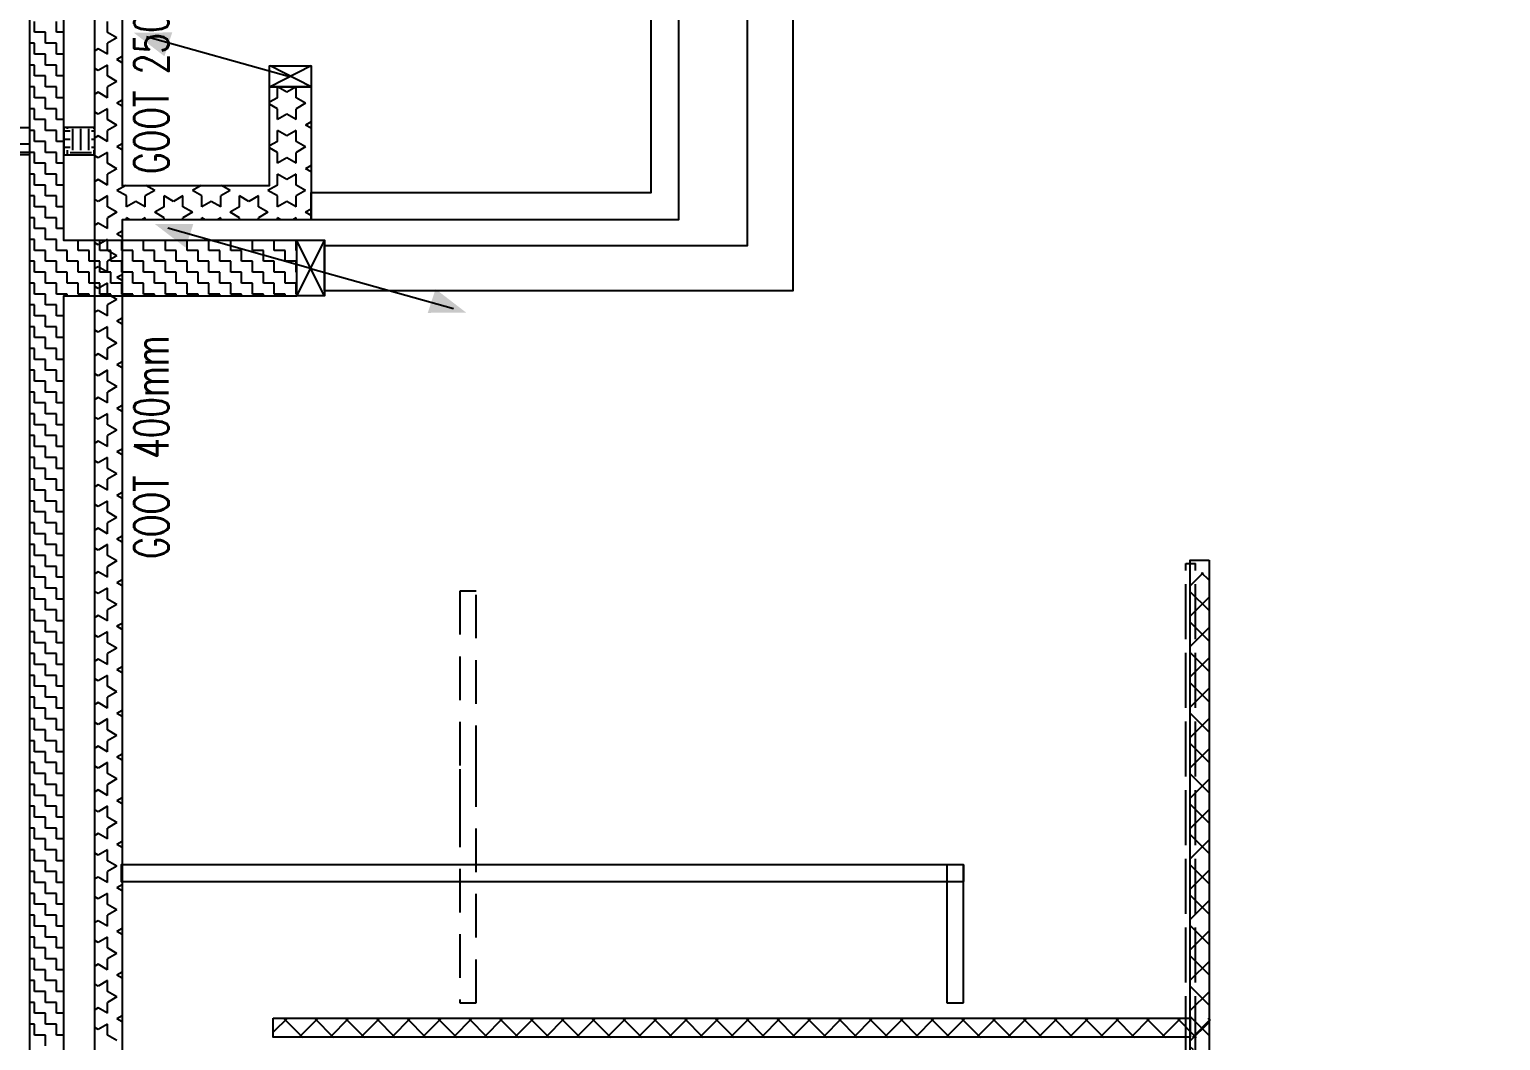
# Model space of a CAD drawing. Header units: millimetres. Extents: x -3262 to 109994, y 0 to 217318.
# Drawn here: x 57208 to 67929, y 51528 to 58892 of the extents above; entities that cross this region are included whole.
import ezdxf

# ---------------------------------------------------------------- set-up
doc = ezdxf.new("R2010")
doc.units = ezdxf.units.MM
doc.header["$LTSCALE"] = 100
doc.linetypes.add('E_GOOT3', pattern=[5, 4, -1])
doc.linetypes.add('HIDDEN2', pattern=[4.7625, 3.175, -1.5875])
for name, color, linetype in [('ByLayer', 2, 'Continuous'), ('EL6131--_ENERGIEBEDR (1996)', 2, 'Continuous'), ('EL6131--_GEBOUWINST (1996)', 2, 'Continuous'), ('EL6131--_KG_D', 3, 'Continuous'), ('EL6131--_WG', 3, 'Continuous')]:
    doc.layers.add(name, color=color, linetype=linetype)
doc.styles.add('ROMANS', font='ROMANS', dxfattribs={"width": 0.7})

# ---------------------------------------------------------------- blocks, each defined once
blk = doc.blocks.new('NV-1')
at = {"layer": 'ByLayer'}
for p, q in [((0, 4), (7.91, 0)), ((0, 0), (7.91, 4))]:
    blk.add_line(p, q, dxfattribs=at)
blk.add_lwpolyline([(0, 0), (8, 0), (8, 4), (0, 4)], close=True, dxfattribs=at)
blk = doc.blocks.new('PIJL-UIT')
at = {"layer": 'ByLayer', "color": 2}
blk.add_line((0, 0), (2.92, 10.41), dxfattribs=at)
blk.add_solid([(3.23, 11.35), (1.51, 9.11), (3.24, 8.54)], dxfattribs=at)
blk = doc.blocks.new('*X70')
at = {"color": 0}
for p, q in [((27025, 8905), (27049, 8930)), ((27228, 8790), (27088, 8930)), ((27130, 8790), (27270, 8930)), ((27449, 8790), (27309, 8930)), ((27351, 8790), (27491, 8930)), ((27670, 8790), (27530, 8930)), ((27572, 8790), (27712, 8930)), ((27891, 8790), (27751, 8930)), ((27793, 8790), (27933, 8930)), ((28112, 8790), (27972, 8930)), ((28014, 8790), (28154, 8930)), ((28333, 8790), (28193, 8930)), ((28235, 8790), (28375, 8930)), ((28554, 8790), (28414, 8930)), ((28456, 8790), (28596, 8930)), ((28775, 8790), (28635, 8930)), ((28677, 8790), (28817, 8930)), ((28996, 8790), (28856, 8930)), ((28898, 8790), (29038, 8930)), ((29217, 8790), (29077, 8930)), ((29119, 8790), (29259, 8930)), ((29438, 8790), (29298, 8930)), ((29340, 8790), (29480, 8930)), ((29659, 8790), (29519, 8930)), ((29561, 8790), (29701, 8930)), ((29880, 8790), (29740, 8930)), ((29782, 8790), (29922, 8930)), ((30101, 8790), (29961, 8930)), ((30003, 8790), (30143, 8930)), ((30322, 8790), (30182, 8930)), ((30224, 8790), (30364, 8930)), ((30500, 8833), (30403, 8930)), ((30445, 8790), (30500, 8845))]:
    blk.add_line(p, q, dxfattribs=at)
blk = doc.blocks.new('*X74')
at = {"color": 0}
for p, q in [((33715, 18906), (33750, 18906)), ((33730, 18730), (33730, 18887)), ((33770, 18887), (33770, 18926)), ((33828, 18887), (33828, 18926)), ((33887, 18887), (33887, 18926)), ((33906, 18906), (33915, 18906)), ((33750, 18867), (33906, 18867)), ((33750, 18809), (33906, 18809)), ((33715, 18711), (33750, 18711)), ((33750, 18750), (33906, 18750)), ((33770, 18700), (33770, 18730)), ((33828, 18700), (33828, 18730)), ((33887, 18700), (33887, 18730)), ((33906, 18711), (33915, 18711))]:
    blk.add_line(p, q, dxfattribs=at)
blk = doc.blocks.new('*X84')
at = {"color": 0}
for p, q in [((49164, 15712), (49293, 15842)), ((49405, 15702), (49265, 15842)), ((49378, 15702), (49518, 15842)), ((49630, 15702), (49490, 15842)), ((49602, 15702), (49742, 15842)), ((49854, 15702), (49714, 15842)), ((49827, 15702), (49967, 15842)), ((50079, 15702), (49939, 15842)), ((50051, 15702), (50191, 15842)), ((50303, 15702), (50163, 15842)), ((50276, 15702), (50416, 15842)), ((50528, 15702), (50388, 15842)), ((50500, 15702), (50640, 15842)), ((50752, 15702), (50612, 15842)), ((50725, 15702), (50865, 15842)), ((50977, 15702), (50837, 15842)), ((50949, 15702), (51089, 15842)), ((51201, 15702), (51061, 15842)), ((51174, 15702), (51314, 15842)), ((51426, 15702), (51286, 15842)), ((51398, 15702), (51538, 15842)), ((51650, 15702), (51510, 15842)), ((51623, 15702), (51763, 15842)), ((51875, 15702), (51735, 15842)), ((51847, 15702), (51987, 15842)), ((52099, 15702), (51959, 15842)), ((52072, 15702), (52212, 15842)), ((52324, 15702), (52184, 15842)), ((52296, 15702), (52436, 15842)), ((52548, 15702), (52408, 15842)), ((52521, 15702), (52661, 15842)), ((52773, 15702), (52633, 15842)), ((52745, 15702), (52885, 15842)), ((52997, 15702), (52857, 15842)), ((52970, 15702), (53110, 15842)), ((53222, 15702), (53082, 15842)), ((53194, 15702), (53334, 15842)), ((53446, 15702), (53306, 15842)), ((53419, 15702), (53559, 15842)), ((53671, 15702), (53531, 15842)), ((53643, 15702), (53783, 15842)), ((53895, 15702), (53755, 15842)), ((53868, 15702), (54008, 15842)), ((54120, 15702), (53980, 15842)), ((54092, 15702), (54232, 15842)), ((54344, 15702), (54204, 15842)), ((54317, 15702), (54457, 15842)), ((54569, 15702), (54429, 15842)), ((54541, 15702), (54681, 15842)), ((54793, 15702), (54653, 15842)), ((54766, 15702), (54906, 15842)), ((55018, 15702), (54878, 15842)), ((54990, 15702), (55130, 15842)), ((55242, 15702), (55102, 15842)), ((55215, 15702), (55355, 15842)), ((55467, 15702), (55327, 15842)), ((55439, 15702), (55579, 15842)), ((55691, 15702), (55551, 15842)), ((55664, 15702), (55804, 15842)), ((55916, 15702), (55776, 15842)), ((55888, 15702), (55989, 15802)), ((49181, 15702), (49164, 15719))]:
    blk.add_line(p, q, dxfattribs=at)
blk = doc.blocks.new('*X95')
at = {"color": 0}
for p, q in [((33734, 17342), (33734, 17443)), ((33794, 17342), (33794, 17443))]:
    blk.add_line(p, q, dxfattribs=at)
blk = doc.blocks.new('*X108')
at = {"color": 0}
for p, q in [((27345, 16841), (27359, 16866)), ((27384, 16773), (27345, 16841)), ((27464, 16773), (27503, 16841)), ((27503, 16841), (27489, 16866)), ((27662, 16841), (27677, 16866)), ((27702, 16773), (27662, 16841)), ((27781, 16773), (27821, 16841)), ((27821, 16841), (27807, 16866)), ((27980, 16841), (27994, 16866)), ((28019, 16773), (27980, 16841)), ((28099, 16773), (28138, 16841)), ((28138, 16841), (28124, 16866)), ((28297, 16841), (28312, 16866)), ((28337, 16773), (28297, 16841)), ((28416, 16773), (28456, 16841)), ((28456, 16841), (28442, 16866)), ((28615, 16841), (28629, 16866)), ((28654, 16773), (28615, 16841)), ((28734, 16773), (28773, 16841)), ((28773, 16841), (28759, 16866)), ((28932, 16841), (28947, 16866)), ((28972, 16773), (28932, 16841)), ((29051, 16773), (29091, 16841)), ((29091, 16841), (29077, 16866)), ((29250, 16841), (29264, 16866)), ((29289, 16773), (29250, 16841)), ((29369, 16773), (29408, 16841)), ((29408, 16841), (29394, 16866)), ((29567, 16841), (29582, 16866)), ((29607, 16773), (29567, 16841)), ((29686, 16773), (29726, 16841)), ((29726, 16841), (29712, 16866)), ((29885, 16841), (29899, 16866)), ((29924, 16773), (29885, 16841)), ((30004, 16773), (30043, 16841)), ((30043, 16841), (30029, 16866)), ((30202, 16841), (30217, 16866)), ((30242, 16773), (30202, 16841)), ((30321, 16773), (30361, 16841)), ((30361, 16841), (30347, 16866)), ((30520, 16841), (30534, 16866)), ((30559, 16773), (30520, 16841)), ((30639, 16773), (30678, 16841)), ((30678, 16841), (30664, 16866)), ((30837, 16841), (30852, 16866)), ((30877, 16773), (30837, 16841)), ((30956, 16773), (30996, 16841)), ((30996, 16841), (30982, 16866)), ((31155, 16841), (31169, 16866)), ((31194, 16773), (31155, 16841)), ((31274, 16773), (31313, 16841)), ((31313, 16841), (31299, 16866)), ((31472, 16841), (31487, 16866)), ((31512, 16773), (31472, 16841)), ((31591, 16773), (31631, 16841)), ((31631, 16841), (31617, 16866)), ((31790, 16841), (31804, 16866)), ((31829, 16773), (31790, 16841)), ((31909, 16773), (31948, 16841)), ((31948, 16841), (31934, 16866)), ((32107, 16841), (32122, 16866)), ((32147, 16773), (32107, 16841)), ((32226, 16773), (32266, 16841)), ((32266, 16841), (32252, 16866)), ((32425, 16841), (32439, 16866)), ((32464, 16773), (32425, 16841)), ((32544, 16773), (32583, 16841)), ((32583, 16841), (32569, 16866)), ((32742, 16841), (32757, 16866)), ((32782, 16773), (32742, 16841)), ((32861, 16773), (32901, 16841)), ((32901, 16841), (32887, 16866)), ((33060, 16841), (33074, 16866)), ((33099, 16773), (33060, 16841)), ((33179, 16773), (33218, 16841)), ((33218, 16841), (33204, 16866)), ((33377, 16841), (33392, 16866)), ((33417, 16773), (33377, 16841)), ((33496, 16773), (33536, 16841)), ((33536, 16841), (33522, 16866)), ((33695, 16841), (33709, 16866)), ((33734, 16773), (33695, 16841)), ((33814, 16773), (33853, 16841)), ((33853, 16841), (33839, 16866)), ((34012, 16841), (34027, 16866)), ((34052, 16773), (34012, 16841)), ((34131, 16773), (34171, 16841)), ((34171, 16841), (34157, 16866)), ((34330, 16841), (34344, 16866)), ((34369, 16773), (34330, 16841)), ((34449, 16773), (34488, 16841)), ((34488, 16841), (34474, 16866)), ((27265, 16704), (27305, 16773)), ((27305, 16773), (27384, 16773)), ((27464, 16773), (27543, 16773)), ((27583, 16704), (27543, 16773)), ((27583, 16704), (27622, 16773)), ((27622, 16773), (27702, 16773)), ((27781, 16773), (27861, 16773)), ((27900, 16704), (27861, 16773)), ((27900, 16704), (27940, 16773)), ((27940, 16773), (28019, 16773)), ((28099, 16773), (28178, 16773)), ((28218, 16704), (28178, 16773)), ((28218, 16704), (28257, 16773)), ((28257, 16773), (28337, 16773)), ((28416, 16773), (28496, 16773)), ((28535, 16704), (28496, 16773)), ((28535, 16704), (28575, 16773)), ((28575, 16773), (28654, 16773)), ((28734, 16773), (28813, 16773)), ((28853, 16704), (28813, 16773)), ((28853, 16704), (28892, 16773)), ((28892, 16773), (28972, 16773)), ((29051, 16773), (29131, 16773)), ((29170, 16704), (29131, 16773)), ((29170, 16704), (29210, 16773)), ((29210, 16773), (29289, 16773)), ((29369, 16773), (29448, 16773)), ((29488, 16704), (29448, 16773)), ((29488, 16704), (29527, 16773)), ((29527, 16773), (29607, 16773)), ((29686, 16773), (29766, 16773)), ((29805, 16704), (29766, 16773)), ((29805, 16704), (29845, 16773)), ((29845, 16773), (29924, 16773)), ((30004, 16773), (30083, 16773)), ((30123, 16704), (30083, 16773)), ((30123, 16704), (30162, 16773)), ((30162, 16773), (30242, 16773)), ((30321, 16773), (30401, 16773)), ((30440, 16704), (30401, 16773)), ((30440, 16704), (30480, 16773)), ((30480, 16773), (30559, 16773)), ((30639, 16773), (30718, 16773)), ((30758, 16704), (30718, 16773)), ((30758, 16704), (30797, 16773)), ((30797, 16773), (30877, 16773)), ((30956, 16773), (31036, 16773)), ((31075, 16704), (31036, 16773)), ((31075, 16704), (31115, 16773)), ((31115, 16773), (31194, 16773)), ((31274, 16773), (31353, 16773)), ((31393, 16704), (31353, 16773)), ((31393, 16704), (31432, 16773)), ((31432, 16773), (31512, 16773)), ((31591, 16773), (31671, 16773)), ((31710, 16704), (31671, 16773)), ((31710, 16704), (31750, 16773)), ((31750, 16773), (31829, 16773)), ((31909, 16773), (31988, 16773)), ((32028, 16704), (31988, 16773)), ((32028, 16704), (32067, 16773)), ((32067, 16773), (32147, 16773)), ((32226, 16773), (32306, 16773)), ((32345, 16704), (32306, 16773)), ((32345, 16704), (32385, 16773)), ((32385, 16773), (32464, 16773)), ((32544, 16773), (32623, 16773)), ((32663, 16704), (32623, 16773)), ((32663, 16704), (32702, 16773)), ((32702, 16773), (32782, 16773)), ((32861, 16773), (32941, 16773)), ((32980, 16704), (32941, 16773)), ((32980, 16704), (33020, 16773)), ((33020, 16773), (33099, 16773)), ((33179, 16773), (33258, 16773)), ((33298, 16704), (33258, 16773)), ((33298, 16704), (33337, 16773)), ((33337, 16773), (33417, 16773)), ((33496, 16773), (33576, 16773)), ((33615, 16704), (33576, 16773)), ((33615, 16704), (33655, 16773)), ((33655, 16773), (33734, 16773)), ((33814, 16773), (33893, 16773)), ((33933, 16704), (33893, 16773)), ((33933, 16704), (33972, 16773)), ((33972, 16773), (34052, 16773)), ((34131, 16773), (34211, 16773)), ((34250, 16704), (34211, 16773)), ((34250, 16704), (34290, 16773)), ((34290, 16773), (34369, 16773)), ((34449, 16773), (34528, 16773)), ((34568, 16704), (34528, 16773)), ((34568, 16704), (34607, 16773)), ((34607, 16773), (34687, 16773)), ((27402, 16666), (27424, 16704)), ((27446, 16666), (27424, 16704)), ((27720, 16666), (27742, 16704)), ((27763, 16666), (27742, 16704)), ((28037, 16666), (28059, 16704)), ((28081, 16666), (28059, 16704)), ((28355, 16666), (28377, 16704)), ((28398, 16666), (28377, 16704)), ((28672, 16666), (28694, 16704)), ((28716, 16666), (28694, 16704)), ((28990, 16666), (29012, 16704)), ((29033, 16666), (29012, 16704)), ((29307, 16666), (29329, 16704)), ((29351, 16666), (29329, 16704)), ((29625, 16666), (29647, 16704)), ((29668, 16666), (29647, 16704)), ((29942, 16666), (29964, 16704)), ((29986, 16666), (29964, 16704)), ((30260, 16666), (30282, 16704)), ((30303, 16666), (30282, 16704)), ((30577, 16666), (30599, 16704)), ((30621, 16666), (30599, 16704)), ((30895, 16666), (30917, 16704)), ((30938, 16666), (30917, 16704)), ((31212, 16666), (31234, 16704)), ((31256, 16666), (31234, 16704)), ((31530, 16666), (31552, 16704)), ((31573, 16666), (31552, 16704)), ((31847, 16666), (31869, 16704)), ((31891, 16666), (31869, 16704)), ((32165, 16666), (32187, 16704)), ((32208, 16666), (32187, 16704)), ((32482, 16666), (32504, 16704)), ((32526, 16666), (32504, 16704)), ((32800, 16666), (32822, 16704)), ((32843, 16666), (32822, 16704)), ((33117, 16666), (33139, 16704)), ((33161, 16666), (33139, 16704)), ((33243, 16635), (33258, 16635)), ((33243, 16610), (33258, 16635)), ((33377, 16567), (33337, 16635)), ((33337, 16635), (33417, 16635)), ((33417, 16635), (33457, 16704)), ((33493, 16640), (33457, 16704)), ((33752, 16666), (33774, 16704)), ((33796, 16666), (33774, 16704)), ((34070, 16666), (34092, 16704)), ((34113, 16666), (34092, 16704)), ((34387, 16666), (34409, 16704)), ((34431, 16666), (34409, 16704)), ((33258, 16498), (33243, 16523)), ((33337, 16498), (33377, 16567)), ((33243, 16498), (33258, 16498)), ((33258, 16360), (33298, 16429)), ((33337, 16360), (33298, 16429)), ((33337, 16498), (33417, 16498)), ((33457, 16429), (33417, 16498)), ((33457, 16429), (33493, 16493)), ((33243, 16360), (33258, 16360)), ((33337, 16360), (33417, 16360)), ((33377, 16292), (33417, 16360)), ((33243, 16223), (33258, 16223)), ((33298, 16154), (33258, 16223)), ((33298, 16154), (33337, 16223)), ((33337, 16223), (33417, 16223)), ((33417, 16223), (33377, 16292)), ((33243, 16085), (33258, 16085)), ((33243, 16060), (33258, 16085)), ((33377, 16017), (33337, 16085)), ((33337, 16085), (33417, 16085)), ((33417, 16085), (33457, 16154)), ((33493, 16090), (33457, 16154)), ((33337, 15948), (33377, 16017)), ((33258, 15948), (33243, 15973)), ((33243, 15948), (33258, 15948)), ((33258, 15810), (33298, 15879)), ((33337, 15810), (33298, 15879)), ((33337, 15948), (33417, 15948)), ((33457, 15879), (33417, 15948)), ((33457, 15879), (33493, 15943)), ((33243, 15810), (33258, 15810)), ((33337, 15810), (33417, 15810)), ((33377, 15742), (33417, 15810)), ((33243, 15673), (33258, 15673)), ((33298, 15604), (33258, 15673)), ((33298, 15604), (33337, 15673)), ((33337, 15673), (33417, 15673)), ((33417, 15673), (33377, 15742)), ((33417, 15535), (33457, 15604)), ((33496, 15535), (33457, 15604)), ((33734, 15535), (33767, 15592)), ((33814, 15535), (33781, 15592)), ((34052, 15535), (34084, 15592)), ((34131, 15535), (34099, 15592)), ((33243, 15535), (33258, 15535)), ((33243, 15510), (33258, 15535)), ((33377, 15467), (33337, 15535)), ((33337, 15398), (33377, 15467)), ((33337, 15535), (33417, 15535)), ((33496, 15535), (33576, 15535)), ((33536, 15467), (33576, 15535)), ((33576, 15398), (33536, 15467)), ((33655, 15535), (33734, 15535)), ((33695, 15467), (33655, 15535)), ((33655, 15398), (33695, 15467)), ((33814, 15535), (33893, 15535)), ((33853, 15467), (33893, 15535)), ((33893, 15398), (33853, 15467)), ((33972, 15535), (34052, 15535)), ((34012, 15467), (33972, 15535)), ((33972, 15398), (34012, 15467)), ((34131, 15535), (34211, 15535)), ((34171, 15467), (34211, 15535)), ((34211, 15398), (34171, 15467)), ((33258, 15398), (33243, 15423)), ((33243, 15398), (33258, 15398)), ((33337, 15398), (33417, 15398)), ((33457, 15329), (33417, 15398)), ((33457, 15329), (33496, 15398)), ((33496, 15398), (33576, 15398)), ((33655, 15398), (33734, 15398)), ((33774, 15329), (33734, 15398)), ((33774, 15329), (33814, 15398)), ((33814, 15398), (33893, 15398)), ((33972, 15398), (34052, 15398)), ((34092, 15329), (34052, 15398)), ((34092, 15329), (34131, 15398)), ((34131, 15398), (34211, 15398)), ((33274, 15288), (33298, 15329)), ((33321, 15288), (33298, 15329)), ((33592, 15288), (33615, 15329)), ((33639, 15288), (33615, 15329)), ((33909, 15288), (33933, 15329)), ((33956, 15288), (33933, 15329))]:
    blk.add_line(p, q, dxfattribs=at)
blk = doc.blocks.new('*X109')
at = {"color": 0}
for p, q in [((27305, 17304), (27384, 17304)), ((27305, 17224), (27305, 17304)), ((27384, 17304), (27384, 17342)), ((27464, 17304), (27543, 17304)), ((27464, 17224), (27464, 17304)), ((27543, 17304), (27543, 17342)), ((27622, 17304), (27702, 17304)), ((27622, 17224), (27622, 17304)), ((27702, 17304), (27702, 17342)), ((27781, 17304), (27861, 17304)), ((27781, 17224), (27781, 17304)), ((27861, 17304), (27861, 17342)), ((27940, 17304), (28019, 17304)), ((27940, 17224), (27940, 17304)), ((28019, 17304), (28019, 17342)), ((28099, 17304), (28178, 17304)), ((28099, 17224), (28099, 17304)), ((28178, 17304), (28178, 17342)), ((28258, 17304), (28337, 17304)), ((28258, 17224), (28258, 17304)), ((28337, 17304), (28337, 17342)), ((28416, 17304), (28496, 17304)), ((28416, 17224), (28416, 17304)), ((28496, 17304), (28496, 17342)), ((28575, 17304), (28654, 17304)), ((28575, 17224), (28575, 17304)), ((28654, 17304), (28654, 17342)), ((28734, 17304), (28813, 17304)), ((28734, 17224), (28734, 17304)), ((28813, 17304), (28813, 17342)), ((28892, 17304), (28972, 17304)), ((28892, 17224), (28892, 17304)), ((28972, 17304), (28972, 17342)), ((29051, 17304), (29131, 17304)), ((29051, 17224), (29051, 17304)), ((29131, 17304), (29131, 17342)), ((29210, 17304), (29289, 17304)), ((29210, 17224), (29210, 17304)), ((29289, 17304), (29289, 17342)), ((29369, 17304), (29448, 17304)), ((29369, 17224), (29369, 17304)), ((29448, 17304), (29448, 17342)), ((29528, 17304), (29607, 17304)), ((29528, 17224), (29528, 17304)), ((29607, 17304), (29607, 17342)), ((29686, 17304), (29766, 17304)), ((29686, 17224), (29686, 17304)), ((29766, 17304), (29766, 17342)), ((29845, 17304), (29924, 17304)), ((29845, 17224), (29845, 17304)), ((29924, 17304), (29924, 17342)), ((30004, 17304), (30083, 17304)), ((30004, 17224), (30004, 17304)), ((30083, 17304), (30083, 17342)), ((30162, 17304), (30242, 17304)), ((30162, 17224), (30162, 17304)), ((30242, 17304), (30242, 17342)), ((30321, 17304), (30401, 17304)), ((30321, 17224), (30321, 17304)), ((30401, 17304), (30401, 17342)), ((30480, 17304), (30559, 17304)), ((30480, 17224), (30480, 17304)), ((30559, 17304), (30559, 17342)), ((30639, 17304), (30718, 17304)), ((30639, 17224), (30639, 17304)), ((30718, 17304), (30718, 17342)), ((30798, 17304), (30877, 17304)), ((30798, 17224), (30798, 17304)), ((30877, 17304), (30877, 17342)), ((30956, 17304), (31036, 17304)), ((30956, 17224), (30956, 17304)), ((31036, 17304), (31036, 17342)), ((31115, 17304), (31194, 17304)), ((31115, 17224), (31115, 17304)), ((31194, 17304), (31194, 17342)), ((31274, 17304), (31353, 17304)), ((31274, 17224), (31274, 17304)), ((31353, 17304), (31353, 17342)), ((31432, 17304), (31512, 17304)), ((31432, 17224), (31432, 17304)), ((31512, 17304), (31512, 17342)), ((31591, 17304), (31671, 17304)), ((31591, 17224), (31591, 17304)), ((31671, 17304), (31671, 17342)), ((31750, 17304), (31829, 17304)), ((31750, 17224), (31750, 17304)), ((31829, 17304), (31829, 17342)), ((31909, 17304), (31988, 17304)), ((31909, 17224), (31909, 17304)), ((31988, 17304), (31988, 17342)), ((32068, 17304), (32147, 17304)), ((32068, 17224), (32068, 17304)), ((32147, 17304), (32147, 17342)), ((32226, 17304), (32306, 17304)), ((32226, 17224), (32226, 17304)), ((32306, 17304), (32306, 17342)), ((32385, 17304), (32464, 17304)), ((32385, 17224), (32385, 17304)), ((32464, 17304), (32464, 17342)), ((32544, 17304), (32623, 17304)), ((32544, 17224), (32544, 17304)), ((32623, 17304), (32623, 17342)), ((32702, 17304), (32782, 17304)), ((32702, 17224), (32702, 17304)), ((32782, 17304), (32782, 17342)), ((32861, 17304), (32941, 17304)), ((32861, 17224), (32861, 17304)), ((32941, 17304), (32941, 17342)), ((33020, 17304), (33099, 17304)), ((33020, 17224), (33020, 17304)), ((33099, 17304), (33099, 17342)), ((33179, 17304), (33258, 17304)), ((33179, 17224), (33179, 17304)), ((33258, 17304), (33258, 17342)), ((33338, 17304), (33417, 17304)), ((33338, 17224), (33338, 17304)), ((33417, 17304), (33417, 17342)), ((33496, 17304), (33576, 17304)), ((33496, 17224), (33496, 17304)), ((33576, 17304), (33576, 17342)), ((33655, 17304), (33734, 17304)), ((33655, 17224), (33655, 17304)), ((33734, 17304), (33734, 17342)), ((33814, 17304), (33893, 17304)), ((33814, 17224), (33814, 17304)), ((33893, 17304), (33893, 17342)), ((33972, 17304), (34052, 17304)), ((33972, 17224), (33972, 17304)), ((34052, 17304), (34052, 17342)), ((34131, 17304), (34211, 17304)), ((34131, 17224), (34131, 17304)), ((34211, 17304), (34211, 17342)), ((34290, 17304), (34369, 17304)), ((34290, 17224), (34290, 17304)), ((34369, 17304), (34369, 17342)), ((34449, 17304), (34528, 17304)), ((34449, 17224), (34449, 17304)), ((34528, 17304), (34528, 17342)), ((34608, 17304), (34687, 17304)), ((34608, 17224), (34608, 17304)), ((27226, 17224), (27305, 17224)), ((27384, 17224), (27464, 17224)), ((27384, 17145), (27384, 17224)), ((27543, 17224), (27622, 17224)), ((27543, 17145), (27543, 17224)), ((27702, 17224), (27781, 17224)), ((27702, 17145), (27702, 17224)), ((27861, 17224), (27940, 17224)), ((27861, 17145), (27861, 17224)), ((28019, 17224), (28099, 17224)), ((28019, 17145), (28019, 17224)), ((28178, 17224), (28258, 17224)), ((28178, 17145), (28178, 17224)), ((28337, 17224), (28416, 17224)), ((28337, 17145), (28337, 17224)), ((28496, 17224), (28575, 17224)), ((28496, 17145), (28496, 17224)), ((28654, 17224), (28734, 17224)), ((28654, 17145), (28654, 17224)), ((28813, 17224), (28892, 17224)), ((28813, 17145), (28813, 17224)), ((28972, 17224), (29051, 17224)), ((28972, 17145), (28972, 17224)), ((29131, 17224), (29210, 17224)), ((29131, 17145), (29131, 17224)), ((29289, 17224), (29369, 17224)), ((29289, 17145), (29289, 17224)), ((29448, 17224), (29528, 17224)), ((29448, 17145), (29448, 17224)), ((29607, 17224), (29686, 17224)), ((29607, 17145), (29607, 17224)), ((29766, 17224), (29845, 17224)), ((29766, 17145), (29766, 17224)), ((29924, 17224), (30004, 17224)), ((29924, 17145), (29924, 17224)), ((30083, 17224), (30162, 17224)), ((30083, 17145), (30083, 17224)), ((30242, 17224), (30321, 17224)), ((30242, 17145), (30242, 17224)), ((30401, 17224), (30480, 17224)), ((30401, 17145), (30401, 17224)), ((30559, 17224), (30639, 17224)), ((30559, 17145), (30559, 17224)), ((30718, 17224), (30798, 17224)), ((30718, 17145), (30718, 17224)), ((30877, 17224), (30956, 17224)), ((30877, 17145), (30877, 17224)), ((31036, 17224), (31115, 17224)), ((31036, 17145), (31036, 17224)), ((31194, 17224), (31274, 17224)), ((31194, 17145), (31194, 17224)), ((31353, 17224), (31432, 17224)), ((31353, 17145), (31353, 17224)), ((31512, 17224), (31591, 17224)), ((31512, 17145), (31512, 17224)), ((31671, 17224), (31750, 17224)), ((31671, 17145), (31671, 17224)), ((31829, 17224), (31909, 17224)), ((31829, 17145), (31829, 17224)), ((31988, 17224), (32068, 17224)), ((31988, 17145), (31988, 17224)), ((32147, 17224), (32226, 17224)), ((32147, 17145), (32147, 17224)), ((32306, 17224), (32385, 17224)), ((32306, 17145), (32306, 17224)), ((32464, 17224), (32544, 17224)), ((32464, 17145), (32464, 17224)), ((32623, 17224), (32702, 17224)), ((32623, 17145), (32623, 17224)), ((32782, 17224), (32861, 17224)), ((32782, 17145), (32782, 17224)), ((32941, 17224), (33020, 17224)), ((32941, 17145), (32941, 17224)), ((33099, 17224), (33179, 17224)), ((33099, 17145), (33099, 17224)), ((33258, 17224), (33338, 17224)), ((33258, 17145), (33258, 17224)), ((33417, 17224), (33496, 17224)), ((33417, 17145), (33417, 17224)), ((33576, 17224), (33655, 17224)), ((33576, 17145), (33576, 17224)), ((33734, 17224), (33814, 17224)), ((33734, 17145), (33734, 17224)), ((33893, 17224), (33972, 17224)), ((33893, 17145), (33893, 17224)), ((34052, 17224), (34131, 17224)), ((34052, 17145), (34052, 17224)), ((34211, 17224), (34290, 17224)), ((34211, 17145), (34211, 17224)), ((34369, 17224), (34449, 17224)), ((34369, 17145), (34369, 17224)), ((34528, 17224), (34608, 17224)), ((34528, 17145), (34528, 17224)), ((27305, 17145), (27384, 17145)), ((27305, 17092), (27305, 17145)), ((27464, 17145), (27543, 17145)), ((27464, 17092), (27464, 17145)), ((27622, 17145), (27702, 17145)), ((27622, 17092), (27622, 17145)), ((27781, 17145), (27861, 17145)), ((27781, 17092), (27781, 17145)), ((27940, 17145), (28019, 17145)), ((27940, 17092), (27940, 17145)), ((28099, 17145), (28178, 17145)), ((28099, 17092), (28099, 17145)), ((28258, 17145), (28337, 17145)), ((28258, 17092), (28258, 17145)), ((28416, 17145), (28496, 17145)), ((28416, 17092), (28416, 17145)), ((28575, 17145), (28654, 17145)), ((28575, 17092), (28575, 17145)), ((28734, 17145), (28813, 17145)), ((28734, 17092), (28734, 17145)), ((28892, 17145), (28972, 17145)), ((28892, 17092), (28892, 17145)), ((29051, 17145), (29131, 17145)), ((29051, 17092), (29051, 17145)), ((29210, 17145), (29289, 17145)), ((29210, 17092), (29210, 17145)), ((29369, 17145), (29448, 17145)), ((29369, 17092), (29369, 17145)), ((29528, 17145), (29607, 17145)), ((29528, 17092), (29528, 17145)), ((29686, 17145), (29766, 17145)), ((29686, 17092), (29686, 17145)), ((29845, 17145), (29924, 17145)), ((29845, 17092), (29845, 17145)), ((30004, 17145), (30083, 17145)), ((30004, 17092), (30004, 17145)), ((30162, 17145), (30242, 17145)), ((30162, 17092), (30162, 17145)), ((30321, 17145), (30401, 17145)), ((30321, 17092), (30321, 17145)), ((30480, 17145), (30559, 17145)), ((30480, 17092), (30480, 17145)), ((30639, 17145), (30718, 17145)), ((30639, 17092), (30639, 17145)), ((30798, 17145), (30877, 17145)), ((30798, 17092), (30798, 17145)), ((30956, 17145), (31036, 17145)), ((30956, 17092), (30956, 17145)), ((31115, 17145), (31194, 17145)), ((31115, 17092), (31115, 17145)), ((31274, 17145), (31353, 17145)), ((31274, 17092), (31274, 17145)), ((31432, 17145), (31512, 17145)), ((31432, 17092), (31432, 17145)), ((31591, 17145), (31671, 17145)), ((31591, 17092), (31591, 17145)), ((31750, 17145), (31829, 17145)), ((31750, 17092), (31750, 17145)), ((31909, 17145), (31988, 17145)), ((31909, 17092), (31909, 17145)), ((32068, 17145), (32147, 17145)), ((32068, 17092), (32068, 17145)), ((32226, 17145), (32306, 17145)), ((32226, 17092), (32226, 17145)), ((32385, 17145), (32464, 17145)), ((32385, 17092), (32385, 17145)), ((32544, 17145), (32623, 17145)), ((32544, 17092), (32544, 17145)), ((32689, 17066), (32702, 17066)), ((32702, 17145), (32782, 17145)), ((32702, 17066), (32702, 17145)), ((32782, 17066), (32861, 17066)), ((32782, 16986), (32782, 17066)), ((32861, 17145), (32941, 17145)), ((32861, 17066), (32861, 17145)), ((32941, 17066), (33020, 17066)), ((32941, 16986), (32941, 17066)), ((33020, 17145), (33099, 17145)), ((33020, 17066), (33020, 17145)), ((33179, 17145), (33258, 17145)), ((33179, 17092), (33179, 17145)), ((33338, 17145), (33417, 17145)), ((33338, 17092), (33338, 17145)), ((33496, 17145), (33576, 17145)), ((33496, 17092), (33496, 17145)), ((33655, 17145), (33734, 17145)), ((33655, 17092), (33655, 17145)), ((33814, 17145), (33893, 17145)), ((33814, 17092), (33814, 17145)), ((33972, 17145), (34052, 17145)), ((33972, 17092), (33972, 17145)), ((34131, 17145), (34211, 17145)), ((34131, 17092), (34131, 17145)), ((34290, 17145), (34369, 17145)), ((34290, 17092), (34290, 17145)), ((34449, 17145), (34528, 17145)), ((34449, 17092), (34449, 17145)), ((34608, 17145), (34687, 17145)), ((34608, 17092), (34608, 17145)), ((32702, 16986), (32782, 16986)), ((32702, 16907), (32702, 16986)), ((32861, 16986), (32941, 16986)), ((32861, 16907), (32861, 16986)), ((33020, 16986), (33093, 16986)), ((33020, 16907), (33020, 16986)), ((32689, 16907), (32702, 16907)), ((32782, 16907), (32861, 16907)), ((32782, 16828), (32782, 16907)), ((32941, 16907), (33020, 16907)), ((32941, 16828), (32941, 16907)), ((32689, 16748), (32702, 16748)), ((32702, 16828), (32782, 16828)), ((32702, 16748), (32702, 16828)), ((32782, 16748), (32861, 16748)), ((32782, 16669), (32782, 16748)), ((32861, 16828), (32941, 16828)), ((32861, 16748), (32861, 16828)), ((32941, 16748), (33020, 16748)), ((32941, 16669), (32941, 16748)), ((33020, 16828), (33093, 16828)), ((33020, 16748), (33020, 16828)), ((32702, 16669), (32782, 16669)), ((32702, 16589), (32702, 16669)), ((32861, 16669), (32941, 16669)), ((32861, 16589), (32861, 16669)), ((33020, 16669), (33093, 16669)), ((33020, 16589), (33020, 16669)), ((32689, 16589), (32702, 16589)), ((32702, 16510), (32782, 16510)), ((32702, 16431), (32702, 16510)), ((32782, 16589), (32861, 16589)), ((32782, 16510), (32782, 16589)), ((32861, 16510), (32941, 16510)), ((32861, 16431), (32861, 16510)), ((32941, 16589), (33020, 16589)), ((32941, 16510), (32941, 16589)), ((33020, 16510), (33093, 16510)), ((33020, 16431), (33020, 16510)), ((32689, 16431), (32702, 16431)), ((32782, 16431), (32861, 16431)), ((32782, 16351), (32782, 16431)), ((32941, 16431), (33020, 16431)), ((32941, 16351), (32941, 16431)), ((32702, 16351), (32782, 16351)), ((32702, 16272), (32702, 16351)), ((32861, 16351), (32941, 16351)), ((32861, 16272), (32861, 16351)), ((33020, 16351), (33093, 16351)), ((33020, 16272), (33020, 16351)), ((32689, 16272), (32702, 16272)), ((32702, 16192), (32782, 16192)), ((32702, 16113), (32702, 16192)), ((32782, 16272), (32861, 16272)), ((32782, 16192), (32782, 16272)), ((32861, 16192), (32941, 16192)), ((32861, 16113), (32861, 16192)), ((32941, 16272), (33020, 16272)), ((32941, 16192), (32941, 16272)), ((33020, 16192), (33093, 16192)), ((33020, 16113), (33020, 16192)), ((32689, 16113), (32702, 16113)), ((32782, 16113), (32861, 16113)), ((32782, 16034), (32782, 16113)), ((32941, 16113), (33020, 16113)), ((32941, 16034), (32941, 16113)), ((32702, 16034), (32782, 16034)), ((32702, 15954), (32702, 16034)), ((32861, 16034), (32941, 16034)), ((32861, 15954), (32861, 16034)), ((33020, 16034), (33093, 16034)), ((33020, 15954), (33020, 16034)), ((32689, 15954), (32702, 15954)), ((32702, 15875), (32782, 15875)), ((32702, 15796), (32702, 15875)), ((32782, 15954), (32861, 15954)), ((32782, 15875), (32782, 15954)), ((32861, 15875), (32941, 15875)), ((32861, 15796), (32861, 15875)), ((32941, 15954), (33020, 15954)), ((32941, 15875), (32941, 15954)), ((33020, 15875), (33093, 15875)), ((33020, 15796), (33020, 15875)), ((32689, 15796), (32702, 15796)), ((32782, 15796), (32861, 15796)), ((32782, 15716), (32782, 15796)), ((32941, 15796), (33020, 15796)), ((32941, 15716), (32941, 15796)), ((32702, 15716), (32782, 15716)), ((32702, 15637), (32702, 15716)), ((32861, 15716), (32941, 15716)), ((32861, 15637), (32861, 15716)), ((33020, 15716), (33093, 15716)), ((33020, 15637), (33020, 15716)), ((32689, 15637), (32702, 15637)), ((32702, 15558), (32782, 15558)), ((32702, 15478), (32702, 15558)), ((32782, 15637), (32861, 15637)), ((32782, 15558), (32782, 15637)), ((32861, 15558), (32941, 15558)), ((32861, 15478), (32861, 15558)), ((32941, 15637), (33020, 15637)), ((32941, 15558), (32941, 15637)), ((33020, 15558), (33093, 15558)), ((33020, 15478), (33020, 15558)), ((32689, 15478), (32702, 15478)), ((32782, 15478), (32861, 15478)), ((32782, 15399), (32782, 15478)), ((32941, 15478), (33020, 15478)), ((32941, 15399), (32941, 15478)), ((32702, 15399), (32782, 15399)), ((32702, 15394), (32702, 15399)), ((32861, 15399), (32941, 15399)), ((32861, 15394), (32861, 15399)), ((33020, 15399), (33093, 15399)), ((33020, 15394), (33020, 15399))]:
    blk.add_line(p, q, dxfattribs=at)

msp = doc.modelspace()

# ---------------------------------------------------------------- linework, layer by layer
at = {"layer": 'EL6131--_ENERGIEBEDR (1996)'}
for points in [[(57208, 59063), (57208, 39985), (57458, 39985), (57458, 48395), (57458, 56952), (59156, 56952), (59156, 57356), (57458, 57356), (57458, 59263), (57458, 73512), (57200, 73512), (57208, 59063)], [(57684, 59493), (57684, 73512), (57884, 73512), (57884, 59613), (57884, 57756), (58959, 57756), (58959, 58475), (59262, 58475), (59262, 57506), (57884, 57506), (57884, 39985), (57684, 39985), (57684, 47133), (57684, 47333), (57684, 59493)]]:
    msp.add_lwpolyline(points, dxfattribs=at)
for points in [[(59262, 57506), (59262, 57705), (61739, 57705), (61739, 59961), (63939, 59961), (63939, 59761), (61939, 59761), (61939, 57506)], [(59359, 56989), (59359, 57319), (62441, 57319), (62441, 59574), (67599, 59574), (67929, 59244), (62771, 59244), (62771, 56989)], [(44609, 58178), (57208, 58178), (57208, 57978), (44609, 57978)], [(57684, 58178), (57458, 58178), (57458, 57978), (57684, 57978)]]:
    msp.add_lwpolyline(points, close=True, dxfattribs=at)
at = {"layer": 'EL6131--_ENERGIEBEDR (1996)', "color": 2, "linetype": 'HIDDEN2'}
msp.add_lwpolyline([(60345, 53505), (60345, 53255), (60345, 51802), (60465, 51802), (60465, 53255), (60465, 53505), (60465, 54802), (60345, 54802)], close=True, dxfattribs=at)
at = {"layer": 'EL6131--_GEBOUWINST (1996)', "color": 2, "linetype": 'Continuous'}
for points in [[(65806, 55027), (65806, 51427), (65666, 51427), (65666, 55027)], [(58984, 51692), (65667, 51692), (65667, 51552), (58984, 51552)]]:
    msp.add_lwpolyline(points, close=True, dxfattribs=at)
at = {"layer": 'EL6131--_KG_D', "linetype": 'Continuous'}
for p, q in [((63894, 52807), (63894, 51802)), ((64014, 52807), (63894, 52807)), ((64014, 51802), (64014, 52807)), ((64014, 52807), (64014, 52687)), ((64014, 52687), (64014, 52807)), ((63894, 51802), (64014, 51802))]:
    msp.add_line(p, q, dxfattribs=at)
msp.add_lwpolyline([(62310, 52687), (62560, 52687), (64014, 52687), (64014, 52807), (62560, 52807), (62310, 52807), (57878, 52807), (57878, 52687)], close=True, dxfattribs=at)
at = {"layer": 'EL6131--_WG', "linetype": 'E_GOOT3'}
for p, q in [((65636, 29952), (65636, 55002)), ((65636, 55002), (65706, 55002)), ((65706, 29952), (65706, 55002))]:
    msp.add_line(p, q, dxfattribs=at)

# ---------------------------------------------------------------- block references
at = {"layer": 'EL6131--_ENERGIEBEDR (1996)', "color": 1, "linetype": 'Continuous', "rotation": 90}
for name in ['*X109', '*X108', '*X95']:
    msp.add_blockref(name, (74550, 24263), dxfattribs=at)
at = {"layer": 'EL6131--_ENERGIEBEDR (1996)', "color": 1, "linetype": 'Continuous', "xscale": 100, "yscale": 100, "zscale": 100}
for p, rotation in [((59103, 58546), 90), ((59257, 57152), 90), ((59257, 57152), 270)]:
    msp.add_blockref('PIJL-UIT', p, dxfattribs=dict(at, rotation=rotation))
at = {"layer": 'EL6131--_ENERGIEBEDR (1996)', "xscale": -37.92667509481668, "yscale": 37.92667509481668, "zscale": 37.92667509481668}
msp.add_blockref('NV-1', (59262, 58475), dxfattribs=at)
at = {"layer": 'EL6131--_ENERGIEBEDR (1996)', "color": 1, "rotation": 90}
msp.add_blockref('*X74', (76391, 24263), dxfattribs=at)
at = {"layer": 'EL6131--_ENERGIEBEDR (1996)', "xscale": -50.56890012642224, "yscale": 50.56890012642224, "zscale": 50.56890012642224, "rotation": 270}
msp.add_blockref('NV-1', (59156, 56952), dxfattribs=at)
at = {"layer": 'EL6131--_GEBOUWINST (1996)', "color": 1, "linetype": 'Continuous'}
for name, p, rotation in [('*X70', (74595, 24435), 90), ('*X84', (114976, 67393), 180)]:
    msp.add_blockref(name, p, dxfattribs=dict(at, rotation=rotation))

# ---------------------------------------------------------------- texts
at = {"layer": 'EL6131--_ENERGIEBEDR (1996)', "color": 1, "linetype": 'Continuous', "style": 'ROMANS', "width": 0.7}
for s, p in [('GOOT 250mm', (58222, 57839)), ('GOOT 400mm', (58222, 55037))]:
    msp.add_text(s, height=250, rotation=90, dxfattribs=at).set_placement(p)

doc.saveas('drawing.dxf')
